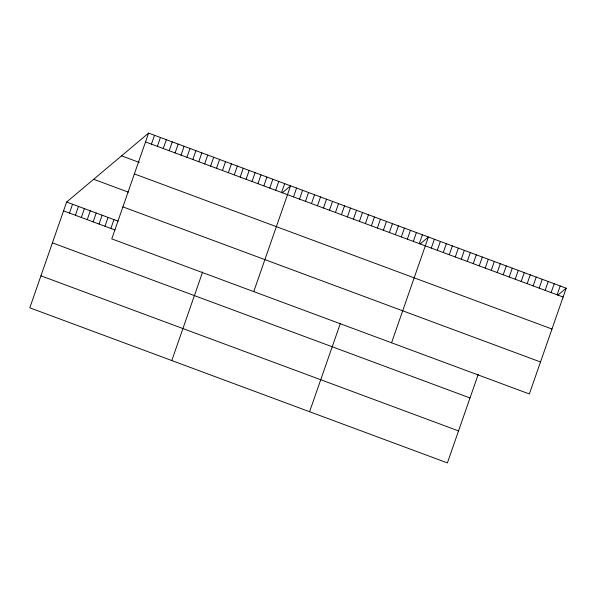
<?xml version="1.0" encoding="UTF-8"?>
<svg xmlns="http://www.w3.org/2000/svg" width="596" height="596" viewBox="0 0 596 596"><rect width="100%" height="100%" fill="white"/><g stroke="black" fill="none" stroke-linecap="round" stroke-linejoin="round"><path stroke-width="0.89" d="M148.598 133.102L111.765 238.877L529.367 393.971L566.2 288.188L148.598 133.102L66.633 202.029L29.8 307.812L447.402 462.898L478.238 374.34M69.471 213.07L72.556 204.227M75.394 215.26L78.471 206.425M81.309 217.458L84.386 208.622M87.225 219.656L90.301 210.82M93.14 221.854L96.217 213.018M99.055 224.051L102.132 215.216M104.971 226.249L108.047 217.413M110.886 228.447L113.963 219.611M151.436 144.135L154.52 135.299M157.351 146.333L160.436 137.497M163.274 148.531L166.351 139.688M169.189 150.728L172.266 141.885M175.105 152.926L178.182 144.083M181.02 155.124L184.097 146.281M186.935 157.314L190.012 148.478M192.851 159.512L195.928 150.676M198.766 161.71L201.843 152.874M204.681 163.907L207.758 155.072M210.597 166.105L213.673 157.269M216.512 168.303L219.596 159.467M222.435 170.501L225.511 161.665M228.35 172.698L231.427 163.863M234.265 174.896L237.342 166.053M171.782 360.543L202.625 271.977M240.181 177.094L243.257 168.251M246.096 179.292L249.173 170.449M252.011 181.489L255.088 172.646M257.926 183.68L261.003 174.844M263.842 185.877L266.919 177.042M269.757 188.075L272.834 179.24M275.672 190.273L278.749 181.437M281.588 192.471L284.672 183.635M253.747 291.608L290.587 185.833L282.266 192.828M293.5 196.896L296.577 188.053M299.49 199.116L302.567 190.28M305.48 201.344L308.557 192.508M311.477 203.571L314.554 194.728M317.467 205.791L320.544 196.956M323.457 208.019L326.534 199.183M329.446 210.246L332.523 201.403M335.436 212.474L338.521 203.631M341.433 214.694L344.51 205.858M347.423 216.922L350.5 208.086M353.413 219.149L356.49 210.306M359.403 221.369L362.487 212.534M365.4 223.597L368.477 214.761M371.39 225.824L374.467 216.981M309.592 411.724L340.435 323.159M377.38 228.045L380.457 219.209M383.37 230.272L386.454 221.436M389.367 232.5L392.444 223.656M395.357 234.72L398.433 225.884M401.346 236.947L404.423 228.112M407.336 239.175L410.421 230.332M413.333 241.395L416.41 232.559M419.323 243.622L422.4 234.787M391.557 342.789L428.39 237.007L420.068 244.01M431.303 248.07L434.387 239.234M437.3 250.298L440.377 241.462M443.29 252.525L446.367 243.682M449.28 254.753L452.357 245.91M455.269 256.973L458.354 248.137M461.267 259.2L464.344 250.365M467.257 261.428L470.333 252.585M473.246 263.648L476.323 254.812M479.236 265.876L482.32 257.04M485.233 268.103L488.31 259.26M491.223 270.323L494.3 261.488M497.213 272.551L500.29 263.715M503.203 274.778L506.287 265.935M509.2 276.998L512.277 268.163M515.19 279.226L518.267 270.39M521.18 281.454L524.257 272.61M527.169 283.674L530.254 274.838M533.167 285.901L536.244 277.065M539.157 288.129L542.233 279.286M545.146 290.356L548.223 281.513M551.136 292.576L554.22 283.741M557.133 294.804L560.21 285.968M557.878 295.191L566.2 288.188M145.521 141.937L563.123 297.031M121.554 155.847L139.3 162.44M134.383 173.928L551.985 329.022M93.684 179.284L128.334 192.15M122.903 206.886L540.505 361.981M66.633 202.029L118.187 221.176M63.556 210.872L115.11 230.019M52.418 242.863L470.02 397.949M40.938 275.821L458.54 430.908"/></g></svg>
